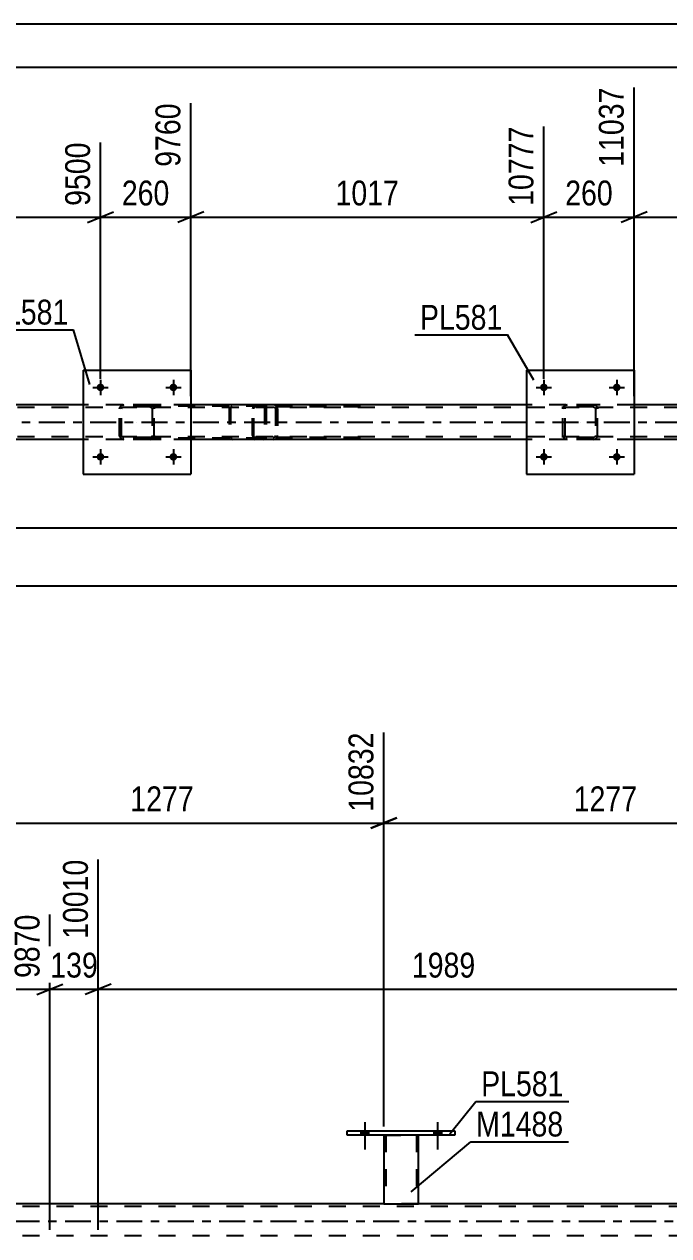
# Model space of a CAD drawing. Header units: millimetres. Extents: x 0 to 841, y 0 to 594.
# Drawn here: x 466.1 to 540.4, y 454.5 to 594 of the extents above; entities that cross this region are included whole.
import ezdxf

# ---------------------------------------------------------------- set-up
doc = ezdxf.new("R2010")
doc.units = ezdxf.units.MM
doc.linetypes.add('DXK_LINE_DOT2', pattern=[3.9198, 1.9599, -1.9599])
doc.linetypes.add('DXK_LINE_DOT3', pattern=[5.9187, 2.979, -0.9799, 0.9799, -0.9799])
doc.styles.add('Arial Narrow', font='ARIALN.TTF', dxfattribs={"height": 0.2})

# ---------------------------------------------------------------- blocks, each defined once
blk = doc.blocks.new('Unknown-814553119-1135')
at = {"color": 5, "linetype": 'Continuous'}
for p, q in [((841, 594), (0, 594)), ((836, 589), (5, 589))]:
    blk.add_line(p, q, dxfattribs=at)
blk = doc.blocks.new('Part-814553119-2887 - 2837')
at = {"color": 7, "linetype": 'DXK_LINE_DOT2'}
for p, q in [((757.39, 549.85), (94.93, 549.85)), ((485.31, 550.17), (472.91, 550.17)), ((536.39, 550.17), (523.99, 550.17)), ((757.39, 546.49), (94.93, 546.49)), ((485.31, 546.17), (472.91, 546.17)), ((536.39, 546.17), (523.99, 546.17))]:
    blk.add_line(p, q, dxfattribs=at)
at = {"color": 2, "linetype": 'Continuous'}
for p, q in [((472.91, 550.17), (434.23, 550.17)), ((523.99, 550.17), (485.31, 550.17)), ((575.07, 550.17), (536.39, 550.17)), ((472.91, 546.17), (434.23, 546.17)), ((523.99, 546.17), (485.31, 546.17)), ((575.07, 546.17), (536.39, 546.17))]:
    blk.add_line(p, q, dxfattribs=at)
at = {"color": 7, "linetype": 'DXK_LINE_DOT3'}
blk.add_line((94.93, 548.17), (757.39, 548.17), dxfattribs=at)
blk = doc.blocks.new('Bolt-814553119-2929 - 2837')
at = {"linetype": 'Continuous'}
for points in [[(526.43, 552.17, -1), (525.55, 552.17, -1)], [(534.83, 552.17, -1), (533.95, 552.17, -1)]]:
    blk.add_hatch(color=1, dxfattribs=at).paths.add_polyline_path(points)
at = {"color": 1, "linetype": 'Continuous'}
for p, q in [((525.99, 553.05), (525.99, 551.29)), ((534.39, 553.05), (534.39, 551.29)), ((525.11, 552.17), (526.87, 552.17)), ((533.51, 552.17), (535.27, 552.17))]:
    blk.add_line(p, q, dxfattribs=at)
blk = doc.blocks.new('Bolt-814553119-2930 - 2837')
at = {"linetype": 'Continuous'}
for points in [[(526.43, 544.17, -1), (525.55, 544.17, -1)], [(534.83, 544.17, -1), (533.95, 544.17, -1)]]:
    blk.add_hatch(color=1, dxfattribs=at).paths.add_polyline_path(points)
at = {"color": 1, "linetype": 'Continuous'}
for p, q in [((525.99, 545.05), (525.99, 543.29)), ((534.39, 545.05), (534.39, 543.29)), ((525.11, 544.17), (526.87, 544.17)), ((533.51, 544.17), (535.27, 544.17))]:
    blk.add_line(p, q, dxfattribs=at)
blk = doc.blocks.new('Bolt-814553119-2931 - 2837')
at = {"linetype": 'Continuous'}
for points in [[(475.35, 552.17, -1), (474.47, 552.17, -1)], [(483.75, 552.17, -1), (482.87, 552.17, -1)]]:
    blk.add_hatch(color=1, dxfattribs=at).paths.add_polyline_path(points)
at = {"color": 1, "linetype": 'Continuous'}
for p, q in [((474.91, 553.05), (474.91, 551.29)), ((483.31, 553.05), (483.31, 551.29)), ((474.03, 552.17), (475.79, 552.17)), ((482.43, 552.17), (484.19, 552.17))]:
    blk.add_line(p, q, dxfattribs=at)
blk = doc.blocks.new('Bolt-814553119-2932 - 2837')
at = {"linetype": 'Continuous'}
for points in [[(475.35, 544.17, -1), (474.47, 544.17, -1)], [(483.75, 544.17, -1), (482.87, 544.17, -1)]]:
    blk.add_hatch(color=1, dxfattribs=at).paths.add_polyline_path(points)
at = {"color": 1, "linetype": 'Continuous'}
for p, q in [((474.91, 545.05), (474.91, 543.29)), ((483.31, 545.05), (483.31, 543.29)), ((474.03, 544.17), (475.79, 544.17)), ((482.43, 544.17), (484.19, 544.17))]:
    blk.add_line(p, q, dxfattribs=at)
blk = doc.blocks.new('Part-814553119-3002 - 2837')
at = {"color": 2, "linetype": 'Continuous'}
for p, q in [((523.99, 554.17), (523.99, 542.17)), ((523.99, 554.17), (536.39, 554.17)), ((536.39, 554.17), (536.39, 542.17)), ((523.99, 542.17), (536.39, 542.17))]:
    blk.add_line(p, q, dxfattribs=at)
blk = doc.blocks.new('Part-814553119-3003 - 2837')
at = {"color": 7, "linetype": 'DXK_LINE_DOT2'}
for p, q in [((528.19, 549.69), (528.23, 549.87)), ((528.23, 549.87), (528.19, 549.69)), ((528.45, 549.78), (528.5, 549.86)), ((528.49, 550.13), (528.67, 550.17)), ((528.67, 550.17), (528.49, 550.13)), ((528.5, 549.86), (528.58, 549.91)), ((528.58, 549.91), (528.67, 549.93)), ((531.71, 550.17), (528.67, 550.17)), ((531.71, 549.93), (528.67, 549.93)), ((531.71, 550.17), (531.89, 550.13)), ((531.89, 550.13), (531.71, 550.17)), ((531.71, 549.93), (531.8, 549.91)), ((531.8, 549.91), (531.88, 549.86)), ((531.88, 549.86), (531.93, 549.78)), ((532.15, 549.87), (532.19, 549.69)), ((532.19, 549.69), (532.15, 549.87)), ((528.19, 546.65), (528.19, 549.69)), ((528.43, 549.69), (528.45, 549.78)), ((528.43, 546.65), (528.43, 549.69)), ((531.93, 549.78), (531.95, 549.69)), ((531.95, 549.69), (531.95, 546.65)), ((532.19, 546.65), (532.19, 549.69)), ((528.23, 546.46), (528.19, 546.65)), ((528.19, 546.65), (528.23, 546.46)), ((528.45, 546.55), (528.43, 546.65)), ((528.5, 546.48), (528.45, 546.55)), ((528.67, 546.17), (528.49, 546.2)), ((528.49, 546.2), (528.67, 546.17)), ((528.58, 546.42), (528.5, 546.48)), ((528.67, 546.41), (528.58, 546.42)), ((531.71, 546.41), (528.67, 546.41)), ((531.71, 546.17), (528.67, 546.17)), ((531.8, 546.42), (531.71, 546.41)), ((531.89, 546.2), (531.71, 546.17)), ((531.71, 546.17), (531.89, 546.2)), ((531.88, 546.48), (531.8, 546.42)), ((531.93, 546.55), (531.88, 546.48)), ((531.95, 546.65), (531.93, 546.55)), ((532.19, 546.65), (532.15, 546.46)), ((532.15, 546.46), (532.19, 546.65))]:
    blk.add_line(p, q, dxfattribs=at)
at = {"color": 7, "linetype": 'DXK_LINE_DOT3'}
blk.add_line((530.19, 548.17), (530.19, 548.17), dxfattribs=at)
at = {"color": 7, "linetype": 'DXK_LINE_DOT2'}
for centre, start, end in [((528.67, 549.69), 112.5, 157.5), ((528.67, 549.69), 112.5, 157.5), ((531.71, 549.69), 22.5, 67.5), ((531.71, 549.69), 22.5, 67.5), ((528.67, 546.65), 202.5, 247.5), ((528.67, 546.65), 202.5, 247.5), ((531.71, 546.65), 292.5, 337.5), ((531.71, 546.65), 292.5, 337.5)]:
    blk.add_arc(centre, 0.48, start, end, dxfattribs=at)
blk = doc.blocks.new('Part-814553119-3008 - 2837')
at = {"color": 2, "linetype": 'Continuous'}
for p, q in [((472.91, 554.17), (472.91, 542.17)), ((472.91, 554.17), (485.31, 554.17)), ((485.31, 554.17), (485.31, 542.17)), ((472.91, 542.17), (485.31, 542.17))]:
    blk.add_line(p, q, dxfattribs=at)
blk = doc.blocks.new('Part-814553119-3009 - 2837')
at = {"color": 7, "linetype": 'DXK_LINE_DOT2'}
for p, q in [((477.11, 549.69), (477.15, 549.87)), ((477.15, 549.87), (477.11, 549.69)), ((477.37, 549.78), (477.42, 549.86)), ((477.41, 550.13), (477.59, 550.17)), ((477.59, 550.17), (477.41, 550.13)), ((477.42, 549.86), (477.5, 549.91)), ((477.5, 549.91), (477.59, 549.93)), ((480.63, 550.17), (477.59, 550.17)), ((480.63, 549.93), (477.59, 549.93)), ((480.63, 550.17), (480.81, 550.13)), ((480.81, 550.13), (480.63, 550.17)), ((480.63, 549.93), (480.72, 549.91)), ((480.72, 549.91), (480.8, 549.86)), ((480.8, 549.86), (480.85, 549.78)), ((481.07, 549.87), (481.11, 549.69)), ((481.11, 549.69), (481.07, 549.87)), ((477.11, 546.65), (477.11, 549.69)), ((477.35, 549.69), (477.37, 549.78)), ((477.35, 546.65), (477.35, 549.69)), ((480.85, 549.78), (480.87, 549.69)), ((480.87, 549.69), (480.87, 546.65)), ((481.11, 546.65), (481.11, 549.69)), ((477.15, 546.46), (477.11, 546.65)), ((477.11, 546.65), (477.15, 546.46)), ((477.37, 546.55), (477.35, 546.65)), ((477.42, 546.48), (477.37, 546.55)), ((477.59, 546.17), (477.41, 546.2)), ((477.41, 546.2), (477.59, 546.17)), ((477.5, 546.42), (477.42, 546.48)), ((477.59, 546.41), (477.5, 546.42)), ((480.63, 546.41), (477.59, 546.41)), ((480.63, 546.17), (477.59, 546.17)), ((480.72, 546.42), (480.63, 546.41)), ((480.81, 546.2), (480.63, 546.17)), ((480.63, 546.17), (480.81, 546.2)), ((480.8, 546.48), (480.72, 546.42)), ((480.85, 546.55), (480.8, 546.48)), ((480.87, 546.65), (480.85, 546.55)), ((481.11, 546.65), (481.07, 546.46)), ((481.07, 546.46), (481.11, 546.65))]:
    blk.add_line(p, q, dxfattribs=at)
at = {"color": 7, "linetype": 'DXK_LINE_DOT3'}
blk.add_line((479.11, 548.17), (479.11, 548.17), dxfattribs=at)
at = {"color": 7, "linetype": 'DXK_LINE_DOT2'}
for centre, start, end in [((477.59, 549.69), 112.5, 157.5), ((477.59, 549.69), 112.5, 157.5), ((480.63, 549.69), 22.5, 67.5), ((480.63, 549.69), 22.5, 67.5), ((477.59, 546.65), 202.5, 247.5), ((477.59, 546.65), 202.5, 247.5), ((480.63, 546.65), 292.5, 337.5), ((480.63, 546.65), 292.5, 337.5)]:
    blk.add_arc(centre, 0.48, start, end, dxfattribs=at)
blk = doc.blocks.new('Part-814553119-3037 - 2837')
at = {"color": 7, "linetype": 'DXK_LINE_DOT2'}
for p, q in [((492.46, 549.87), (492.44, 549.69)), ((492.52, 550.03), (492.46, 549.87)), ((492.61, 550.13), (492.52, 550.03)), ((492.59, 549.78), (492.62, 549.86)), ((492.71, 550.17), (492.61, 550.13)), ((492.62, 549.86), (492.66, 549.91)), ((492.66, 549.91), (492.71, 549.93)), ((504.87, 550.17), (492.71, 550.17)), ((504.87, 549.93), (492.71, 549.93)), ((493.99, 550.17), (493.99, 549.93)), ((495, 550.13), (494.81, 550.17)), ((494.81, 549.93), (494.9, 549.91)), ((494.9, 549.91), (494.98, 549.86)), ((494.98, 549.86), (495.04, 549.78)), ((495.29, 549.77), (495.27, 549.87)), ((492.44, 546.65), (492.44, 549.69)), ((492.58, 549.69), (492.59, 549.78)), ((492.58, 546.65), (492.58, 549.69)), ((495.04, 549.78), (495.06, 549.69)), ((495.06, 549.69), (495.06, 546.65)), ((495.31, 549.69), (495.29, 549.77)), ((495.31, 549.69), (495.31, 546.65)), ((492.44, 546.65), (492.46, 546.46)), ((492.46, 546.46), (492.52, 546.31)), ((492.52, 546.31), (492.61, 546.2)), ((492.59, 546.55), (492.58, 546.65)), ((492.62, 546.48), (492.59, 546.55)), ((492.61, 546.2), (492.71, 546.17)), ((492.66, 546.42), (492.62, 546.48)), ((492.71, 546.41), (492.66, 546.42)), ((504.87, 546.41), (492.71, 546.41)), ((504.87, 546.17), (492.71, 546.17)), ((493.99, 546.17), (493.99, 546.41)), ((494.9, 546.42), (494.81, 546.41)), ((494.81, 546.17), (495, 546.2)), ((494.98, 546.48), (494.9, 546.42)), ((495.04, 546.55), (494.98, 546.48)), ((495.06, 546.65), (495.04, 546.55)), ((495.27, 546.46), (495.29, 546.56)), ((495.29, 546.56), (495.31, 546.65))]:
    blk.add_line(p, q, dxfattribs=at)
for centre, start, end in [((494.82, 549.67), 23.8494, 68.8059), ((494.82, 546.66), 291.1941, 336.1506)]:
    blk.add_arc(centre, 0.492, start, end, dxfattribs=at)
blk = doc.blocks.new('Part-814553119-3051 - 2837')
at = {"color": 7, "linetype": 'DXK_LINE_DOT2'}
for p, q in [((493.65, 550.17), (478.32, 550.17)), ((493.65, 550.01), (478.32, 550.01)), ((489.76, 549.97), (489.73, 549.85)), ((489.73, 549.85), (489.73, 546.49)), ((489.9, 549.85), (489.92, 549.91)), ((489.9, 549.85), (489.9, 546.49)), ((489.92, 549.91), (489.95, 549.96)), ((490.07, 550.17), (489.94, 550.14)), ((489.95, 549.96), (489.98, 549.98)), ((489.98, 549.98), (490.01, 549.99)), ((490.01, 549.99), (490.07, 550.01)), ((493.78, 550.14), (493.65, 550.17)), ((493.65, 550.01), (493.71, 549.99)), ((493.71, 549.99), (493.77, 549.96)), ((493.77, 549.96), (493.81, 549.91)), ((493.81, 549.91), (493.82, 549.85)), ((493.82, 549.85), (493.82, 546.49)), ((493.99, 549.85), (493.96, 549.97)), ((493.99, 549.85), (493.99, 546.49)), ((493.65, 546.33), (478.32, 546.33)), ((493.65, 546.17), (478.32, 546.17)), ((489.73, 546.49), (489.76, 546.36)), ((489.92, 546.43), (489.9, 546.49)), ((489.95, 546.37), (489.92, 546.43)), ((489.94, 546.19), (490.07, 546.17)), ((489.95, 546.37), (489.98, 546.35)), ((489.98, 546.35), (490.01, 546.34)), ((490.01, 546.34), (490.07, 546.33)), ((493.71, 546.34), (493.65, 546.33)), ((493.65, 546.17), (493.78, 546.19)), ((493.77, 546.37), (493.71, 546.34)), ((493.81, 546.43), (493.77, 546.37)), ((493.82, 546.49), (493.81, 546.43)), ((493.96, 546.36), (493.99, 546.49))]:
    blk.add_line(p, q, dxfattribs=at)
for centre, start, end in [((493.66, 549.83), 24.32, 69.2417), ((490.06, 546.5), 204.32, 249.2417), ((493.66, 546.5), 290.7583, 335.68)]:
    blk.add_arc(centre, 0.331, start, end, dxfattribs=at)
blk = doc.blocks.new('Bolt-814553119-3748 - 3729')
at = {"linetype": 'Continuous'}
for points in [[(504.91, 466.05), (505.79, 466.05), (505.79, 466.53), (504.91, 466.53)], [(513.31, 466.05), (514.19, 466.05), (514.19, 466.53), (513.31, 466.53)]]:
    blk.add_hatch(color=1, dxfattribs=at).paths.add_polyline_path(points)
at = {"color": 1, "linetype": 'Continuous'}
for p, q in [((505.35, 467.53), (505.35, 464.41)), ((513.75, 467.53), (513.75, 464.41)), ((504.91, 466.53), (504.91, 466.05)), ((505.79, 466.53), (505.79, 466.05)), ((513.31, 466.53), (513.31, 466.05)), ((514.19, 466.53), (514.19, 466.05))]:
    blk.add_line(p, q, dxfattribs=at)
blk = doc.blocks.new('Bolt-814553119-3749 - 3729')
at = {"linetype": 'Continuous'}
for points in [[(504.91, 466.05), (505.79, 466.05), (505.79, 466.53), (504.91, 466.53)], [(513.31, 466.05), (514.19, 466.05), (514.19, 466.53), (513.31, 466.53)]]:
    blk.add_hatch(color=1, dxfattribs=at).paths.add_polyline_path(points)
at = {"color": 1, "linetype": 'Continuous'}
for p, q in [((505.35, 467.53), (505.35, 464.41)), ((513.75, 467.53), (513.75, 464.41)), ((504.91, 466.53), (504.91, 466.05)), ((505.79, 466.53), (505.79, 466.05)), ((513.31, 466.53), (513.31, 466.05)), ((514.19, 466.53), (514.19, 466.05))]:
    blk.add_line(p, q, dxfattribs=at)
blk = doc.blocks.new('Part-814553119-3829 - 3729')
at = {"color": 2, "linetype": 'Continuous'}
for p, q in [((507.55, 466.05), (507.55, 458.14)), ((511.55, 458.14), (511.55, 466.05)), ((507.55, 458.14), (511.55, 458.14))]:
    blk.add_line(p, q, dxfattribs=at)
at = {"color": 7, "linetype": 'DXK_LINE_DOT2'}
for p, q in [((507.55, 466.05), (511.55, 466.05)), ((507.55, 466.05), (507.55, 466.05)), ((507.55, 466.05), (507.55, 466.05)), ((507.79, 466.05), (507.79, 458.14)), ((511.31, 466.05), (511.31, 458.14)), ((511.55, 466.05), (511.55, 466.05)), ((511.55, 466.05), (511.55, 466.05)), ((511.25, 458.14), (511.29, 458.14)), ((511.25, 458.14), (511.29, 458.14)), ((511.29, 458.14), (511.31, 458.14)), ((511.29, 458.14), (511.31, 458.14))]:
    blk.add_line(p, q, dxfattribs=at)
blk = doc.blocks.new('Part-814553119-3834 - 3729')
at = {"color": 2, "linetype": 'Continuous'}
for p, q in [((503.35, 466.53), (515.75, 466.53)), ((503.35, 466.05), (503.35, 466.53)), ((515.75, 466.53), (515.75, 466.05)), ((515.75, 466.05), (503.35, 466.05))]:
    blk.add_line(p, q, dxfattribs=at)
blk = doc.blocks.new('Part-814553119-4048 - 3729')
at = {"color": 7, "linetype": 'DXK_LINE_DOT2'}
for p, q in [((738.35, 457.82), (74.28, 457.82)), ((511.55, 458.14), (507.55, 458.14)), ((738.35, 454.46), (74.28, 454.46))]:
    blk.add_line(p, q, dxfattribs=at)
at = {"color": 2, "linetype": 'Continuous'}
for p, q in [((507.55, 458.14), (460.46, 458.14)), ((558.63, 458.14), (511.55, 458.14))]:
    blk.add_line(p, q, dxfattribs=at)
at = {"color": 7, "linetype": 'DXK_LINE_DOT3'}
blk.add_line((74.28, 456.14), (738.35, 456.14), dxfattribs=at)
blk = doc.blocks.new('StraightDimension-814553119-3339 - 2837')
at = {"color": 7, "linetype": 'Continuous'}
for p, q in [((434.23, 551.17), (434.23, 584.89)), ((474.91, 553.17), (474.91, 580.39)), ((435.73, 572.38), (432.73, 571.18)), ((473.41, 571.18), (476.41, 572.38)), ((434.23, 571.78), (474.91, 571.78))]:
    blk.add_line(p, q, dxfattribs=at)
at = {"color": 0}
blk.add_wipeout([(458.83, 572.53), (458.83, 576.73), (450.31, 576.73), (450.31, 572.53)], dxfattribs=at)
at = {"color": 3, "style": 'Arial Narrow'}
blk.add_text('1017', height=2.863, dxfattribs=at).set_placement((450.91, 573.13))
at = {"color": 0, "linetype": 'Continuous'}
blk.add_wipeout([(474.31, 580.99), (470.11, 580.99), (470.11, 572.48), (474.31, 572.48)], dxfattribs=at)
at = {"color": 3, "linetype": 'Continuous', "style": 'Arial Narrow'}
blk.add_text('9500', height=2.863, rotation=90.0002, dxfattribs=at).set_placement((473.71, 573.08))
blk = doc.blocks.new('StraightDimension-814553119-3359 - 2837')
at = {"color": 7, "linetype": 'Continuous'}
for p, q in [((485.31, 551.17), (485.31, 584.89)), ((474.91, 553.17), (474.91, 580.39)), ((473.41, 571.18), (476.41, 572.38)), ((486.81, 572.38), (483.81, 571.18)), ((474.91, 571.78), (485.31, 571.78))]:
    blk.add_line(p, q, dxfattribs=at)
at = {"color": 0}
blk.add_wipeout([(483.45, 572.53), (483.45, 576.73), (476.77, 576.73), (476.77, 572.53)], dxfattribs=at)
at = {"color": 3, "style": 'Arial Narrow'}
blk.add_text('260', height=2.863, dxfattribs=at).set_placement((477.37, 573.13))
at = {"color": 0, "linetype": 'Continuous'}
blk.add_wipeout([(484.71, 585.49), (480.51, 585.49), (480.51, 576.98), (484.71, 576.98)], dxfattribs=at)
at = {"color": 3, "linetype": 'Continuous', "style": 'Arial Narrow'}
blk.add_text('9760', height=2.863, rotation=90.0002, dxfattribs=at).set_placement((484.11, 577.58))
blk = doc.blocks.new('StraightDimension-814553119-3379 - 2837')
at = {"color": 7, "linetype": 'Continuous'}
for p, q in [((485.31, 551.17), (485.31, 584.89)), ((525.99, 553.17), (525.99, 582.22)), ((486.81, 572.38), (483.81, 571.18)), ((524.49, 571.18), (527.49, 572.38)), ((485.31, 571.78), (525.99, 571.78))]:
    blk.add_line(p, q, dxfattribs=at)
at = {"color": 0}
blk.add_wipeout([(509.91, 572.53), (509.91, 576.73), (501.39, 576.73), (501.39, 572.53)], dxfattribs=at)
at = {"color": 3, "style": 'Arial Narrow'}
blk.add_text('1017', height=2.863, dxfattribs=at).set_placement((501.99, 573.13))
at = {"color": 0, "linetype": 'Continuous'}
blk.add_wipeout([(525.39, 582.82), (521.19, 582.82), (521.19, 572.48), (525.39, 572.48)], dxfattribs=at)
at = {"color": 3, "linetype": 'Continuous', "style": 'Arial Narrow'}
blk.add_text('10777', height=2.863, rotation=90.0002, dxfattribs=at).set_placement((524.79, 573.08))
blk = doc.blocks.new('StraightDimension-814553119-3399 - 2837')
at = {"color": 7, "linetype": 'Continuous'}
for p, q in [((536.39, 551.17), (536.39, 586.72)), ((525.99, 553.17), (525.99, 582.22)), ((524.49, 571.18), (527.49, 572.38)), ((537.89, 572.38), (534.89, 571.18)), ((525.99, 571.78), (536.39, 571.78))]:
    blk.add_line(p, q, dxfattribs=at)
at = {"color": 0}
blk.add_wipeout([(534.53, 572.53), (534.53, 576.73), (527.85, 576.73), (527.85, 572.53)], dxfattribs=at)
at = {"color": 3, "style": 'Arial Narrow'}
blk.add_text('260', height=2.863, dxfattribs=at).set_placement((528.45, 573.13))
at = {"color": 0, "linetype": 'Continuous'}
blk.add_wipeout([(535.79, 587.32), (531.59, 587.32), (531.59, 576.98), (535.79, 576.98)], dxfattribs=at)
at = {"color": 3, "linetype": 'Continuous', "style": 'Arial Narrow'}
blk.add_text('11037', height=2.863, rotation=90.0002, dxfattribs=at).set_placement((535.19, 577.58))
blk = doc.blocks.new('StraightDimension-814553119-3419 - 2837')
at = {"color": 7, "linetype": 'Continuous'}
for p, q in [((536.39, 551.17), (536.39, 586.72)), ((577.07, 553.17), (577.07, 582.22)), ((537.89, 572.38), (534.89, 571.18)), ((575.57, 571.18), (578.57, 572.38)), ((536.39, 571.78), (577.07, 571.78))]:
    blk.add_line(p, q, dxfattribs=at)
at = {"color": 0}
blk.add_wipeout([(560.99, 572.53), (560.99, 576.73), (552.47, 576.73), (552.47, 572.53)], dxfattribs=at)
at = {"color": 3, "style": 'Arial Narrow'}
blk.add_text('1017', height=2.863, dxfattribs=at).set_placement((553.07, 573.13))
at = {"color": 0, "linetype": 'Continuous'}
blk.add_wipeout([(576.47, 582.82), (572.27, 582.82), (572.27, 572.48), (576.47, 572.48)], dxfattribs=at)
at = {"color": 3, "linetype": 'Continuous', "style": 'Arial Narrow'}
blk.add_text('12054', height=2.863, rotation=90.0002, dxfattribs=at).set_placement((575.87, 573.08))
blk = doc.blocks.new('StraightDimension-814553119-3627 - 2837')
at = {"color": 7, "linetype": 'Continuous'}
blk.add_line((94.29, 529.32), (795.15, 529.32), dxfattribs=at)
blk = doc.blocks.new('StraightDimension-814553119-3648 - 2837')
at = {"color": 7, "linetype": 'Continuous'}
blk.add_line((94.93, 536), (794.51, 536), dxfattribs=at)
blk = doc.blocks.new('StraightDimension-814553119-4970 - 3729')
at = {"color": 7, "linetype": 'Continuous'}
for p, q in [((507.55, 467.05), (507.55, 512.44)), ((456.46, 467.05), (456.46, 510.61)), ((457.96, 502.6), (454.96, 501.4)), ((506.05, 501.4), (509.05, 502.6)), ((456.46, 502), (507.55, 502))]:
    blk.add_line(p, q, dxfattribs=at)
at = {"color": 0}
blk.add_wipeout([(486.26, 502.75), (486.26, 506.95), (477.75, 506.95), (477.75, 502.75)], dxfattribs=at)
at = {"color": 3, "style": 'Arial Narrow'}
blk.add_text('1277', height=2.863, dxfattribs=at).set_placement((478.35, 503.35))
at = {"color": 0, "linetype": 'Continuous'}
blk.add_wipeout([(506.95, 513.04), (502.75, 513.04), (502.75, 502.7), (506.95, 502.7)], dxfattribs=at)
at = {"color": 3, "linetype": 'Continuous', "style": 'Arial Narrow'}
blk.add_text('10832', height=2.863, rotation=90.0002, dxfattribs=at).set_placement((506.35, 503.3))
blk = doc.blocks.new('StraightDimension-814553119-4302 - 3729')
at = {"color": 7, "linetype": 'Continuous'}
for p, q in [((389.53, 455.14), (389.53, 495.97)), ((469.09, 455.14), (469.09, 491.47)), ((391.03, 483.45), (388.03, 482.25)), ((389.53, 482.85), (469.09, 482.85)), ((467.59, 482.25), (470.59, 483.45))]:
    blk.add_line(p, q, dxfattribs=at)
at = {"color": 0}
blk.add_wipeout([(433.56, 483.6), (433.56, 487.8), (425.05, 487.8), (425.05, 483.6)], dxfattribs=at)
at = {"color": 3, "style": 'Arial Narrow'}
blk.add_text('1989', height=2.863, dxfattribs=at).set_placement((425.65, 484.2))
at = {"color": 0, "linetype": 'Continuous'}
blk.add_wipeout([(468.49, 492.07), (464.29, 492.07), (464.29, 483.55), (468.49, 483.55)], dxfattribs=at)
at = {"color": 3, "linetype": 'Continuous', "style": 'Arial Narrow'}
blk.add_text('9870', height=2.863, rotation=90.0002, dxfattribs=at).set_placement((467.89, 484.15))
blk = doc.blocks.new('StraightDimension-814553119-4321 - 3729')
at = {"color": 7, "linetype": 'Continuous'}
for p, q in [((474.66, 455.14), (474.66, 497.8)), ((469.09, 455.14), (469.09, 491.47)), ((467.59, 482.25), (470.59, 483.45)), ((469.09, 482.85), (474.66, 482.85)), ((476.16, 483.45), (473.16, 482.25))]:
    blk.add_line(p, q, dxfattribs=at)
at = {"color": 0}
blk.add_wipeout([(475.22, 483.6), (475.22, 487.8), (468.53, 487.8), (468.53, 483.6)], dxfattribs=at)
at = {"color": 3, "style": 'Arial Narrow'}
blk.add_text('139', height=2.863, dxfattribs=at).set_placement((469.13, 484.2))
at = {"color": 0, "linetype": 'Continuous'}
blk.add_wipeout([(474.06, 498.4), (469.86, 498.4), (469.86, 488.05), (474.06, 488.05)], dxfattribs=at)
at = {"color": 3, "linetype": 'Continuous', "style": 'Arial Narrow'}
blk.add_text('10010', height=2.863, rotation=90.0002, dxfattribs=at).set_placement((473.46, 488.65))
blk = doc.blocks.new('StraightDimension-814553119-4340 - 3729')
at = {"color": 7, "linetype": 'Continuous'}
for p, q in [((474.66, 455.14), (474.66, 497.8)), ((554.22, 455.14), (554.22, 493.3)), ((476.16, 483.45), (473.16, 482.25)), ((474.66, 482.85), (554.22, 482.85)), ((552.72, 482.25), (555.72, 483.45))]:
    blk.add_line(p, q, dxfattribs=at)
at = {"color": 0}
blk.add_wipeout([(518.7, 483.6), (518.7, 487.8), (510.19, 487.8), (510.19, 483.6)], dxfattribs=at)
at = {"color": 3, "style": 'Arial Narrow'}
blk.add_text('1989', height=2.863, dxfattribs=at).set_placement((510.79, 484.2))
at = {"color": 0, "linetype": 'Continuous'}
blk.add_wipeout([(553.62, 493.9), (549.42, 493.9), (549.42, 483.55), (553.62, 483.55)], dxfattribs=at)
at = {"color": 3, "linetype": 'Continuous', "style": 'Arial Narrow'}
blk.add_text('11999', height=2.863, rotation=90.0002, dxfattribs=at).set_placement((553.02, 484.15))
blk = doc.blocks.new('StraightDimension-814553119-4960 - 3729')
at = {"color": 7, "linetype": 'Continuous'}
for p, q in [((507.55, 467.05), (507.55, 512.44)), ((558.63, 467.05), (558.63, 512.44)), ((509.05, 502.6), (506.05, 501.4)), ((557.13, 501.4), (560.13, 502.6)), ((507.55, 502), (558.63, 502))]:
    blk.add_line(p, q, dxfattribs=at)
at = {"color": 0}
blk.add_wipeout([(537.34, 502.75), (537.34, 506.95), (528.83, 506.95), (528.83, 502.75)], dxfattribs=at)
at = {"color": 3, "style": 'Arial Narrow'}
blk.add_text('1277', height=2.863, dxfattribs=at).set_placement((529.43, 503.35))
at = {"color": 0, "linetype": 'Continuous'}
blk.add_wipeout([(558.03, 513.04), (553.83, 513.04), (553.83, 502.7), (558.03, 502.7)], dxfattribs=at)
at = {"color": 3, "linetype": 'Continuous', "style": 'Arial Narrow'}
blk.add_text('12109', height=2.863, rotation=90.0002, dxfattribs=at).set_placement((557.43, 503.3))
blk = doc.blocks.new('Mark-814553119-2998 - 2837')
at = {"color": 0}
blk.add_wipeout([(521.22, 558.81), (521.22, 561.81), (511.72, 561.81), (511.72, 558.81)], dxfattribs=at)
blk.add_wipeout([(521.22, 558.81), (521.22, 561.81), (511.72, 561.81), (511.72, 558.81)], dxfattribs=at)
at = {"color": 30, "linetype": 'Continuous'}
for p in [(511.12, 558.21), (524.82, 553.02)]:
    blk.add_line(p, (521.82, 558.21), dxfattribs=at)
at = {"color": 3, "style": 'Arial Narrow'}
blk.add_text('PL581', height=2.863, dxfattribs=at).set_placement((511.72, 558.81))
blk = doc.blocks.new('Mark-814553119-3004 - 2837')
at = {"color": 0}
blk.add_wipeout([(471.22, 559.41), (471.22, 562.41), (461.72, 562.41), (461.72, 559.41)], dxfattribs=at)
blk.add_wipeout([(471.22, 559.41), (471.22, 562.41), (461.72, 562.41), (461.72, 559.41)], dxfattribs=at)
at = {"color": 30, "linetype": 'Continuous'}
for p in [(461.12, 558.81), (473.7, 552.49)]:
    blk.add_line(p, (471.82, 558.81), dxfattribs=at)
at = {"color": 3, "style": 'Arial Narrow'}
blk.add_text('PL581', height=2.863, dxfattribs=at).set_placement((461.72, 559.41))
blk = doc.blocks.new('Mark-814553119-3825 - 3729')
at = {"color": 0}
blk.add_wipeout([(528.24, 465.89), (528.24, 468.89), (518.19, 468.89), (518.19, 465.89)], dxfattribs=at)
blk.add_wipeout([(528.24, 465.89), (528.24, 468.89), (518.19, 468.89), (518.19, 465.89)], dxfattribs=at)
at = {"color": 30, "linetype": 'Continuous'}
for p, q in [((510.71, 459.52), (517.59, 465.29)), ((517.59, 465.29), (528.84, 465.29))]:
    blk.add_line(p, q, dxfattribs=at)
at = {"color": 3, "style": 'Arial Narrow'}
blk.add_text('M1488', height=2.863, dxfattribs=at).set_placement((518.19, 465.89))
blk = doc.blocks.new('Mark-814553119-3830 - 3729')
at = {"color": 0}
blk.add_wipeout([(528.27, 470.53), (528.27, 473.53), (518.77, 473.53), (518.77, 470.53)], dxfattribs=at)
blk.add_wipeout([(528.27, 470.53), (528.27, 473.53), (518.77, 473.53), (518.77, 470.53)], dxfattribs=at)
at = {"color": 30, "linetype": 'Continuous'}
for p, q in [((515.17, 466.21), (518.17, 469.93)), ((518.17, 469.93), (528.87, 469.93))]:
    blk.add_line(p, q, dxfattribs=at)
at = {"color": 3, "style": 'Arial Narrow'}
blk.add_text('PL581', height=2.863, dxfattribs=at).set_placement((518.77, 470.53))

msp = doc.modelspace()

# ---------------------------------------------------------------- block references
for name in ['Unknown-814553119-1135', 'Part-814553119-3008 - 2837', 'Part-814553119-3002 - 2837', 'Bolt-814553119-2931 - 2837', 'Bolt-814553119-2929 - 2837', 'Part-814553119-2887 - 2837', 'Part-814553119-3009 - 2837', 'Part-814553119-3051 - 2837', 'Part-814553119-3037 - 2837', 'Part-814553119-3003 - 2837', 'Bolt-814553119-2932 - 2837', 'Bolt-814553119-2930 - 2837', 'Bolt-814553119-3748 - 3729', 'Bolt-814553119-3749 - 3729', 'Part-814553119-3834 - 3729', 'Part-814553119-3829 - 3729', 'Part-814553119-4048 - 3729']:
    msp.add_blockref(name, (0, 0))

# ---------------------------------------------------------------- next in the draw order: block references
for name in ['StraightDimension-814553119-3339 - 2837', 'StraightDimension-814553119-3627 - 2837', 'StraightDimension-814553119-4970 - 3729']:
    msp.add_blockref(name, (0, 0))

# ---------------------------------------------------------------- next in the draw order: block references
for name in ['StraightDimension-814553119-3359 - 2837', 'StraightDimension-814553119-3648 - 2837', 'StraightDimension-814553119-4302 - 3729']:
    msp.add_blockref(name, (0, 0))

# ---------------------------------------------------------------- next in the draw order: block references
for name in ['StraightDimension-814553119-3379 - 2837', 'Mark-814553119-3004 - 2837', 'StraightDimension-814553119-4321 - 3729']:
    msp.add_blockref(name, (0, 0))

# ---------------------------------------------------------------- next in the draw order: block references
for name in ['StraightDimension-814553119-3399 - 2837', 'StraightDimension-814553119-4340 - 3729']:
    msp.add_blockref(name, (0, 0))

# ---------------------------------------------------------------- next in the draw order: block references
for name in ['StraightDimension-814553119-3419 - 2837', 'Mark-814553119-2998 - 2837', 'StraightDimension-814553119-4960 - 3729']:
    msp.add_blockref(name, (0, 0))

# ---------------------------------------------------------------- next in the draw order: block references
msp.add_blockref('Mark-814553119-3825 - 3729', (0, 0))

# ---------------------------------------------------------------- next in the draw order: block references
msp.add_blockref('Mark-814553119-3830 - 3729', (0, 0))

doc.saveas('drawing.dxf')
